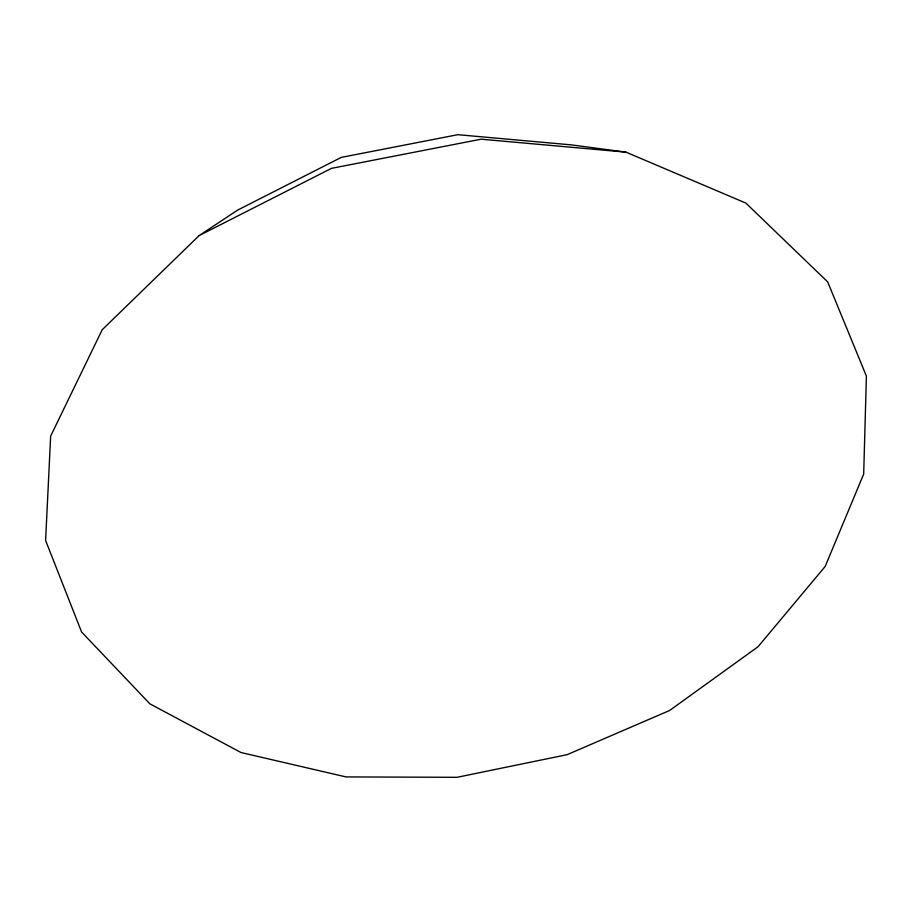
<?xml version="1.0" encoding="UTF-8"?>
<svg xmlns="http://www.w3.org/2000/svg" width="912" height="912" viewBox="0 0 912 912"><rect width="100%" height="100%" fill="white"/><g stroke="black" fill="none" stroke-linecap="round" stroke-linejoin="round"><path stroke-width="1.37" d="M199.101 235.604L102.19 329.768L50.662 436.096L45.6 540.463L81.59 631.993L149.876 703.836L240.973 752.514L345.99 776.921L457.037 777.309L567.116 754.669L669.647 710.471L757.997 646.779L825.143 566.5L863.687 474.08L866.4 376.12L827.674 281.888L745.856 203.08L625.94 152.144L571.505 144.894L457.847 134.691L341.259 157.388L237.736 210.056L199.101 235.604L331.466 168.355L481.137 139.194L625.94 152.144"/></g></svg>
